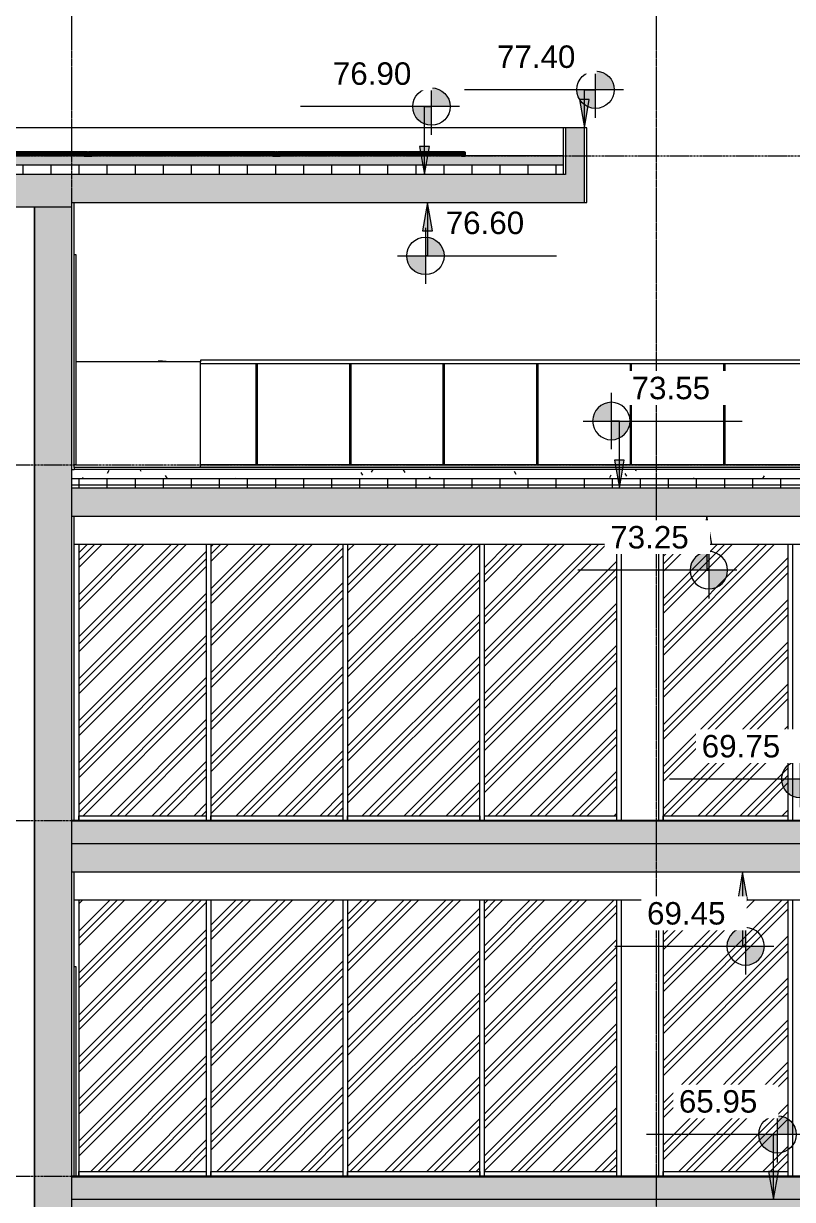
# Model space of a CAD drawing. Header units: millimetres. Extents: x 78096 to 288885, y -20632 to 149556.
# Drawn here: x 229567 to 237788, y 130450 to 143013 of the extents above; entities that cross this region are included whole.
import ezdxf

# ---------------------------------------------------------------- set-up
doc = ezdxf.new("R2010")
doc.units = ezdxf.units.MM
doc.linetypes.add('Centre', pattern=[31.75, 6.35, -4.7625, 15.875, -4.7625])
doc.linetypes.add('Grid Line', pattern=[22.225, 12.7, -3.175, 3.175, -3.175])
for name, color, linetype, lineweight in [('A-DETL', 90, 'Continuous', 9), ('A-DETL-GENF', 92, 'Continuous', 9), ('A-DOOR', 31, 'Continuous', 9), ('A-DOOR-FRAM', 31, 'Continuous', 9), ('A-FLOR-FNSH', 192, 'Continuous', 35), ('A-FLOR-HRAL', 11, 'Continuous', 9), ('A-FLOR-LEVL', 51, 'Continuous', 9), ('A-FLOR-MCUT', 51, 'Continuous', 9), ('A-FLOR-PATT', 8, 'Continuous', 35), ('A-GENM', 13, 'Continuous', 9), ('A-GLAZ-CURT', 52, 'Continuous', 9), ('A-GLAZ-CWMG', 51, 'Continuous', 9), ('A-WALL', 113, 'Continuous', 9), ('A-WALL-FNSH', 113, 'Continuous', 25), ('G-ANNO-DIMS', 111, 'Continuous', 9), ('G-ANNO-TEXT', 231, 'Continuous', 9), ('I-WALL', 2, 'Continuous', 9), ('S-BEAM', 12, 'Continuous', 9), ('S-COLS', 52, 'Continuous', 9), ('S-GRID', 1, 'Continuous', 9)]:
    doc.layers.add(name, color=color, linetype=linetype, lineweight=lineweight)
doc.styles.add('Arial_5', font='arial.ttf', dxfattribs={"height": 240})
pattern_1 = [(45, (5066.1, 117385), (-224.5064, 224.5064), []), (45, (5145.46, 117385), (0, 449.013), []), (45, (4986.7, 117385), (0, 449.013), [])]
pattern_2 = [(0, (230762.54, 117385), (812.8, 203.2), [33.528, -576.072, 33.528, -576.072, -3251.2]), (0, (230762.54, 117385), (812.8, 203.2), [-1219.2, 33.528, -1185.672, 33.528, -576.072, -1422.4]), (0, (230762.54, 117385), (812.8, 203.2), [-3048, 33.528, -372.872, 33.528, -982.472]), (120, (231067.34, 117486.6), (-582.3764, 602.3054), [33.528, -576.072, 33.528, -3827.272]), (120, (231067.34, 117486.6), (-582.3764, 602.3054), [-643.128, -576.072, 33.528, -1185.672, -2032]), (120, (231067.34, 117486.6), (-582.3764, 602.3054), [-2438.4, 33.528, -576.072, 33.528, -1388.872]), (120, (231067.34, 117486.6), (-582.3764, 602.3054), [-3081.528, -372.872, 33.528, -982.472]), (240, (231168.94, 117893), (-230.4236, -805.5054), [33.528, -576.072, 33.528, -3827.272]), (240, (231168.94, 117893), (-230.4236, -805.5054), [-643.128, -576.072, 33.528, -1185.672, -2032]), (240, (231168.94, 117893), (-230.4236, -805.5054), [-2438.4, 33.528, -576.072, 33.528, -1388.872]), (240, (231168.94, 117893), (-230.4236, -805.5054), [-3081.528, -372.872, 33.528, -982.472])]
pattern_3 = [(0, (230762.54, 117385), (0, 300), []), (90, (230762.54, 117385), (-300, 2e-14), [])]
pattern_4 = [(50, (230762.54, 117385), (728.7365, -63.756), [76.2, -838.2]), (355, (230762.54, 117385), (-140.972, 764.228), [60.96, -670.56]), (100.451, (230823.3, 117379.7), (587.77, 700.467), [64.76, -712.36]), (46.184, (230762.5, 117588.2), (1084.316, -168.17), [114.3, -1257.3]), (96.636, (230852.9, 117574.2), (949.61, 989.71), [97.14, -1068.54]), (351.184, (230762.5, 117588.2), (949.62, 989.7), [91.44, -1005.84]), (21, (230864.14, 117537.4), (606.458, -409.0606), [76.2, -838.2]), (326, (230864.14, 117537.4), (247.208, 736.753), [60.96, -670.56]), (71.451, (230914.7, 117503.3), (853.668, 327.685), [64.76, -712.36]), (37.5, (230762.54, 117385), (12.3547, 338.2201), [33.528, -628.904, 33.528, -647.192, -673.1]), (37.5, (230762.54, 117385), (12.3547, 338.2201), [-1343.152, 33.528, -639.572]), (7.5, (230762.54, 117385), (267.279, 400.722), [33.528, -354.584, 33.528, -613.664, -256.54]), (7.5, (230762.54, 117385), (267.279, 400.722), [-1035.304, 33.528, -223.012]), (327.5, (230535.98, 117385), (542.3633, -22.9153), [33.528, -220.472, 33.528, -758.952, -1051.56]), (327.5, (230535.98, 117385), (542.3633, -22.9153), [-1046.48, 33.528, -1018.032]), (317.5, (230434.38, 117385), (592.517, 101.707), [33.528, -296.672, 33.528, -492.76, -746.76]), (317.5, (230434.38, 117385), (592.517, 101.707), [-856.488, 33.528, -713.232])]

# ---------------------------------------------------------------- blocks, each defined once
blk = doc.blocks.new('M_Concrete-Rectangular-Column - 45 x 100-4813828-TOMH A-A')
at = {"layer": 'S-COLS'}
for p, q in [((10208, 137450), (10208, 134500)), ((10208, 133650), (10208, 130700))]:
    blk.add_line(p, q, dxfattribs=at)
blk = doc.blocks.new('System Panel - Glazed-V95-TOMH A-A')
at = {"layer": 'A-GLAZ-CURT'}
h = blk.add_hatch(dxfattribs=at)
h.set_pattern_fill('FP_4', color=9, style=0, pattern_type=2)
h.set_pattern_definition(pattern_1)
h.paths.add_polyline_path([(11520, 130750), (12041, 130750), (12041, 133650), (10708, 133650), (10708, 130750), (10713, 130750)])
blk = doc.blocks.new('Rectangular Mullion - 50 x 150mm ALUMINIUM-V13-TOMH A-A')
at = {"layer": 'A-GLAZ-CWMG'}
for p, q in [((12091, 96500), (12091, 96550)), ((12091, 96550), (13424, 96550)), ((13424, 96550), (13424, 96500))]:
    blk.add_line(p, q, dxfattribs=at)
blk = doc.blocks.new('Rectangular Mullion - 50 x 150mm ALUMINIUM-4375762-TOMH A-A')
at = {"layer": 'A-GLAZ-CWMG'}
blk.add_line((10708, 99450), (10708, 96500), dxfattribs=at)
blk = doc.blocks.new('Rectangular Mullion - 50 x 150mm ALUMINIUM-V14-TOMH A-A')
at = {"layer": 'A-GLAZ-CWMG'}
for p, q in [((13424, 99450), (13424, 96500)), ((13474, 99450), (13474, 96500))]:
    blk.add_line(p, q, dxfattribs=at)
blk = doc.blocks.new('System Panel - Glazed-V96-TOMH A-A')
at = {"layer": 'A-GLAZ-CURT'}
h = blk.add_hatch(dxfattribs=at)
h.set_pattern_fill('FP_4', color=9, style=0, pattern_type=2)
h.set_pattern_definition(pattern_1)
h.paths.add_polyline_path([(9098, 130750), (10208, 130750), (10208, 133650), (8797, 133650), (8797, 130750)])
blk = doc.blocks.new('System Panel - Glazed-V97-TOMH A-A')
at = {"layer": 'A-GLAZ-CURT'}
h = blk.add_hatch(dxfattribs=at)
h.set_pattern_fill('FP_4', color=9, style=0, pattern_type=2)
h.set_pattern_definition(pattern_1)
h.paths.add_polyline_path([(7335, 130750), (8747, 130750), (8747, 133650), (7335, 133650), (7335, 130931)])
blk = doc.blocks.new('System Panel - Glazed-V98-TOMH A-A')
at = {"layer": 'A-GLAZ-CURT'}
h = blk.add_hatch(dxfattribs=at)
h.set_pattern_fill('FP_4', color=9, style=0, pattern_type=2)
h.set_pattern_definition(pattern_1)
h.paths.add_polyline_path([(5874, 130750), (7285, 130750), (7285, 133650), (5874, 133650), (5874, 131245)])
blk = doc.blocks.new('System Panel - Glazed-V99-TOMH A-A')
at = {"layer": 'A-GLAZ-CURT'}
h = blk.add_hatch(dxfattribs=at)
h.set_pattern_fill('FP_4', color=9, style=0, pattern_type=2)
h.set_pattern_definition(pattern_1)
h.paths.add_polyline_path([(5824, 130750), (5824, 133650), (4463, 133650), (4463, 130750), (5466, 130750)])
blk = doc.blocks.new('Rectangular Mullion - 50 x 150mm ALUMINIUM-4317723-TOMH A-A')
at = {"layer": 'A-GLAZ-CWMG'}
for p, q in [((8797, 100300), (8797, 100350)), ((8797, 100350), (10208, 100350))]:
    blk.add_line(p, q, dxfattribs=at)
blk = doc.blocks.new('Rectangular Mullion - 50 x 150mm ALUMINIUM-V27-TOMH A-A')
at = {"layer": 'A-GLAZ-CWMG'}
for p, q in [((7335, 100300), (7335, 100350)), ((7335, 100350), (8747, 100350)), ((8747, 100350), (8747, 100300))]:
    blk.add_line(p, q, dxfattribs=at)
blk = doc.blocks.new('Rectangular Mullion - 50 x 150mm ALUMINIUM-4317724-TOMH A-A')
at = {"layer": 'A-GLAZ-CWMG'}
for p, q in [((4463, 100300), (4463, 100350)), ((4463, 100350), (5824, 100350)), ((5824, 100350), (5824, 100300))]:
    blk.add_line(p, q, dxfattribs=at)
blk = doc.blocks.new('System Panel - Glazed-V104-TOMH A-A')
at = {"layer": 'A-GLAZ-CURT'}
h = blk.add_hatch(dxfattribs=at)
h.set_pattern_fill('FP_4', color=9, style=0, pattern_type=2)
h.set_pattern_definition(pattern_1)
h.paths.add_polyline_path([(11520, 134550), (12041, 134550), (12041, 137450), (10708, 137450), (10708, 134550), (11117, 134550)])
blk = doc.blocks.new('System Panel - Glazed-V105-TOMH A-A')
at = {"layer": 'A-GLAZ-CURT'}
h = blk.add_hatch(dxfattribs=at)
h.set_pattern_fill('FP_4', color=9, style=0, pattern_type=2)
h.set_pattern_definition(pattern_1)
h.paths.add_polyline_path([(10208, 134550), (10208, 137450), (8797, 137450), (8797, 134550), (9906, 134550)])
blk = doc.blocks.new('System Panel - Glazed-V106-TOMH A-A')
at = {"layer": 'A-GLAZ-CURT'}
h = blk.add_hatch(dxfattribs=at)
h.set_pattern_fill('FP_4', color=9, style=0, pattern_type=2)
h.set_pattern_definition(pattern_1)
h.paths.add_polyline_path([(8747, 134550), (8747, 137450), (7335, 137450), (7335, 134550), (8695, 134550)])
blk = doc.blocks.new('System Panel - Glazed-V107-TOMH A-A')
at = {"layer": 'A-GLAZ-CURT'}
h = blk.add_hatch(dxfattribs=at)
h.set_pattern_fill('FP_4', color=9, style=0, pattern_type=2)
h.set_pattern_definition(pattern_1)
h.paths.add_polyline_path([(7285, 134550), (7285, 137450), (5874, 137450), (5874, 134550), (7080, 134550)])
blk = doc.blocks.new('System Panel - Glazed-V108-TOMH A-A')
at = {"layer": 'A-GLAZ-CURT'}
h = blk.add_hatch(dxfattribs=at)
h.set_pattern_fill('FP_4', color=9, style=0, pattern_type=2)
h.set_pattern_definition(pattern_1)
h.paths.add_polyline_path([(5062, 134550), (5824, 134550), (5824, 137450), (4463, 137450), (4463, 134550), (4658, 134550)])
blk = doc.blocks.new('Direct Shape - Basic Wall_400 mm_8363447-4474146-TOMH A-A')
at = {"layer": 'A-WALL', "lineweight": 18}
for p, q in [((10258, 137450), (10258, 134500)), ((10658, 137450), (10658, 134500)), ((10258, 133650), (10258, 130700)), ((10658, 133650), (10658, 130700))]:
    blk.add_line(p, q, dxfattribs=at)
blk = doc.blocks.new('Direct Shape - The_HUB-4475815-TOMH A-A')
at = {"layer": 'S-BEAM'}
blk.add_line((4413, 133650), (15188, 133650), dxfattribs=at)
blk = doc.blocks.new('Direct Shape - M_Concrete-Rectangular Beam_70x70_8398705-4474834-TOMH A-A')
blk.add_blockref('Direct Shape - The_HUB-4475815-TOMH A-A', (0, 0))
blk = doc.blocks.new('Direct Shape - The_HUB-4475868-TOMH A-A')
at = {"layer": 'S-BEAM'}
blk.add_line((4413, 137450), (15188, 137450), dxfattribs=at)
blk = doc.blocks.new('Direct Shape - M_Concrete-Rectangular Beam_70x70_8399594-4475040-TOMH A-A')
blk.add_blockref('Direct Shape - The_HUB-4475868-TOMH A-A', (0, 0))
blk = doc.blocks.new('Risen Solar Pack Solar Panel - Solar Panel-4523712-TOMH A-A')
at = {"layer": 'A-GENM', "lineweight": 25}
for p, q in [((-13581, 141640), (-13585, 141640)), ((-13585, 141640), (-13585, 141600)), ((-13585, 141600), (-13545, 141600)), ((-13581, 141604), (-13581, 141640)), ((-11573, 141637), (-13581, 141637)), ((-13581, 141637), (-13581, 141617)), ((-13581, 141617), (-11573, 141617)), ((-13545, 141604), (-13581, 141604)), ((-12567, 141640), (-13575, 141640)), ((-13575, 141640), (-13575, 141622)), ((-13575, 141622), (-12587, 141622)), ((-13545, 141600), (-13545, 141604)), ((-12587, 141622), (-11579, 141622)), ((-11579, 141640), (-12567, 141640)), ((-11573, 141604), (-11609, 141604)), ((-11609, 141604), (-11609, 141600)), ((-11609, 141600), (-11569, 141600)), ((-11579, 141622), (-11579, 141640)), ((-11573, 141640), (-11573, 141604)), ((-11569, 141640), (-11573, 141640)), ((-11573, 141617), (-11573, 141637)), ((-11569, 141600), (-11569, 141640))]:
    blk.add_line(p, q, dxfattribs=at)
at = {"layer": 'A-GENM'}
for p, q in [((-13575, 141640), (-13581, 141640)), ((-11609, 141604), (-13545, 141604)), ((-11573, 141640), (-11579, 141640))]:
    blk.add_line(p, q, dxfattribs=at)
blk = doc.blocks.new('Railing - 25 mm-V208-TOMH A-A')
at = {"layer": 'A-FLOR-HRAL'}
for p, q in [((17358, 100300), (17358, 101382)), ((17368, 101382), (17368, 100300))]:
    blk.add_line(p, q, dxfattribs=at)
blk = doc.blocks.new('Railing - 25 mm-V210-TOMH A-A')
at = {"layer": 'A-FLOR-HRAL'}
for p, q in [((15358, 139170), (15358, 139382)), ((15368, 139382), (15368, 139170)), ((15358, 138670), (15358, 139170)), ((15368, 139170), (15368, 138670)), ((15358, 138300), (15358, 138670)), ((15368, 138670), (15368, 138300))]:
    blk.add_line(p, q, dxfattribs=at)
blk = doc.blocks.new('Railing - 25 mm-V211-TOMH A-A')
at = {"layer": 'A-FLOR-HRAL'}
for p, q in [((14358, 139170), (14358, 139382)), ((14368, 139382), (14368, 139170)), ((14358, 138670), (14358, 139170)), ((14368, 139170), (14368, 139020)), ((14368, 139020), (14368, 138980)), ((14368, 138980), (14368, 138670)), ((14358, 138300), (14358, 138670)), ((14368, 138670), (14368, 138300))]:
    blk.add_line(p, q, dxfattribs=at)
blk = doc.blocks.new('Railing - 25 mm-V212-TOMH A-A')
at = {"layer": 'A-FLOR-HRAL'}
for p, q in [((13358, 138870), (13358, 139382)), ((13368, 139382), (13368, 138870)), ((13358, 138670), (13358, 138870)), ((13368, 138870), (13368, 138670)), ((13358, 138300), (13358, 138670)), ((13368, 138670), (13368, 138300))]:
    blk.add_line(p, q, dxfattribs=at)
blk = doc.blocks.new('Railing - 25 mm-V213-TOMH A-A')
at = {"layer": 'A-FLOR-HRAL'}
for p, q in [((6358, 138300), (6358, 139382)), ((6368, 139382), (6368, 138300))]:
    blk.add_line(p, q, dxfattribs=at)
blk = doc.blocks.new('Railing - Railing-4663732-TOMH A-A')
at = {"layer": 'A-FLOR-HRAL'}
h = blk.add_hatch(dxfattribs=at)
h.set_pattern_fill('FP_13', color=256, style=0, pattern_type=2)
h.set_pattern_definition([(0, (5066.09, 117385), (406.4, 101.6), [33.528, -271.272, 33.528, -271.272, -1625.6]), (0, (5066.09, 117385), (406.4, 101.6), [-609.6, 33.528, -576.072, 33.528, -271.272, -711.2]), (0, (5066.09, 117385), (406.4, 101.6), [-1524, 33.528, -169.672, 33.528, -474.472]), (120, (5218.49, 117435.8), (-291.1882, 301.15272), [33.528, -271.272, 33.528, -271.272, -1625.6]), (120, (5218.49, 117435.8), (-291.1882, 301.15272), [-609.6, 33.528, -576.072, 33.528, -271.272, -711.2]), (120, (5218.49, 117435.8), (-291.1882, 301.15272), [-1524, 33.528, -169.672, 33.528, -474.472]), (240, (5269.29, 117639), (-115.2118, -402.75272), [33.528, -271.272, 33.528, -271.272, -1625.6]), (240, (5269.29, 117639), (-115.2118, -402.75272), [-609.6, 33.528, -576.072, 33.528, -271.272, -711.2]), (240, (5269.29, 117639), (-115.2118, -402.75272), [-1524, 33.528, -169.672, 33.528, -474.472])])
h.paths.add_polyline_path([(18326, 138250), (18326, 138300), (5763, 138300), (5763, 138270), (17363, 138270), (17363, 138250), (17979, 138250)])
for p, q in [((18363, 139417), (5763, 139417)), ((5763, 139417), (5763, 139400)), ((5763, 139382), (18347, 139382)), ((18345, 139404), (18343, 139404)), ((18379, 139382), (18375, 139382)), ((12613, 138300), (5763, 138300)), ((13513, 138300), (12613, 138300)), ((13713, 138300), (13513, 138300)), ((13813, 138300), (13713, 138300)), ((14363, 138300), (13813, 138300)), ((14413, 138300), (14363, 138300)), ((15113, 138300), (14413, 138300)), ((15163, 138300), (15113, 138300)), ((15713, 138300), (15163, 138300)), ((15813, 138300), (15713, 138300)), ((18326, 138300), (15813, 138300)), ((18379, 138300), (18375, 138300)), ((18375, 138298), (18378, 138298)), ((18376, 138296), (18382, 138296)), ((18376, 138296), (18376, 138294)), ((18376, 138294), (18378, 138294)), ((18378, 138300), (18378, 138298)), ((18378, 138298), (18382, 138298)), ((18378, 138294), (18378, 138250)), ((18379, 138300), (18384, 138300)), ((18382, 138298), (18382, 138296))]:
    blk.add_line(p, q, dxfattribs=at)
at = {"layer": 'A-FLOR-HRAL', "lineweight": 18}
for p, q in [((18347, 139382), (18347, 139403)), ((18347, 139403), (18347, 139383)), ((18348, 139404), (18378, 139404)), ((18378, 139404), (18348, 139404)), ((18348, 139382), (18349, 139382)), ((18362, 139400), (18350, 139400)), ((18350, 139400), (18350, 138203)), ((18350, 139385), (18350, 139400)), ((18350, 139400), (18375, 139400)), ((18350, 139383), (18350, 139385)), ((18363, 139400), (18362, 139400)), ((18362, 139400), (18362, 139399)), ((18362, 138204), (18362, 139400)), ((18362, 139399), (18363, 139399)), ((18363, 139399), (18363, 139400)), ((18375, 139400), (18363, 139400)), ((18363, 139400), (18363, 138204)), ((18375, 138203), (18375, 139400)), ((18375, 139400), (18375, 139385)), ((18375, 139385), (18375, 139383)), ((18376, 139382), (18378, 139382)), ((18379, 139403), (18379, 139382)), ((18379, 139383), (18379, 139403)), ((18326, 138300), (18326, 138157)), ((18339, 138300), (18326, 138300)), ((18338, 138300), (18338, 138171)), ((18343, 138300), (18338, 138300)), ((18338, 138172), (18338, 138299)), ((18348, 138189), (18343, 138300)), ((18378, 138203), (18348, 138203)), ((18348, 138203), (18348, 138190)), ((18350, 138203), (18375, 138203)), ((18363, 138204), (18362, 138204)), ((18382, 138296), (18376, 138296)), ((18376, 138296), (18376, 138294)), ((18376, 138294), (18378, 138294)), ((18378, 138300), (18378, 138298)), ((18378, 138298), (18382, 138298)), ((18378, 138294), (18378, 138190)), ((18378, 138190), (18378, 138203)), ((18384, 138300), (18379, 138300)), ((18382, 138298), (18382, 138296)), ((18403, 138300), (18384, 138300)), ((18403, 138157), (18403, 138300)), ((18326, 138157), (18403, 138157)), ((18347, 138171), (18338, 138171)), ((18338, 138171), (18348, 138171)), ((18377, 138173), (18348, 138173)), ((18348, 138173), (18348, 138172)), ((18348, 138171), (18348, 138173)), ((18348, 138173), (18378, 138173)), ((18352, 138185), (18374, 138185)), ((18374, 138185), (18352, 138185)), ((18378, 138172), (18378, 138173)), ((18378, 138173), (18378, 138171)), ((18388, 138171), (18378, 138171)), ((18378, 138171), (18388, 138171))]:
    blk.add_line(p, q, dxfattribs=at)
for centre, radius, start, end in [((18363, 139396), 21.3, 90, 220.5358), ((18348, 139403), 1.5, 90, 180), ((18348, 139403), 0.85, 90, 180), ((18348, 139383), 0.951, 180, 270), ((18349, 139383), 0.972, 270, 0), ((18363, 139396), 21.3, 319.4642, 90), ((18376, 139383), 0.972, 180, 270), ((18378, 139403), 1.5, 0, 90), ((18378, 139403), 0.85, 0, 90), ((18378, 139383), 0.951, 270, 0), ((18339, 138299), 1, 90, 180), ((18379, 138300), 0.5, 90, 180), ((18384, 138296), 4, 19.5039, 90), ((18384, 138296), 4, 19.5039, 90), ((18209, 138234), 190, 340.6673, 19.5039), ((18209, 138234), 190, 340.6673, 19.5039), ((18338, 138172), 0.5, 180, 270), ((18347, 138172), 0.5, 270, 0), ((18352, 138190), 4.5, 180, 270), ((18352, 138190), 4.5, 182.5, 270), ((18348, 138173), 0.5, 90, 180), ((18374, 138190), 4.5, 270, 360), ((18374, 138190), 4.5, 270, 0), ((18377, 138173), 0.5, 0, 90), ((18378, 138172), 0.5, 180, 270)]:
    blk.add_arc(centre, radius, start, end, dxfattribs=at)
at = {"layer": 'A-FLOR-HRAL'}
for points, knots in [([(18363, 139417), (18361, 139417), (18358, 139417), (18355, 139416), (18353, 139415), (18351, 139414), (18350, 139413), (18349, 139411), (18347, 139410), (18346, 139409), (18345, 139407), (18344, 139405), (18342, 139401), (18341, 139397), (18342, 139391), (18344, 139386), (18346, 139383), (18347, 139382)], [0, 0, 0, 0, 0.111111, 0.166667, 0.222222, 0.25, 0.277778, 0.333333, 0.361111, 0.388889, 0.444444, 0.5, 0.555556, 0.666667, 0.777778, 0.888889, 1, 1, 1, 1]), ([(18347, 139383), (18347, 139383), (18347, 139383), (18347, 139382), (18347, 139382), (18347, 139382), (18347, 139382), (18347, 139382), (18348, 139382), (18348, 139382), (18348, 139382)], [0, 0, 0, 0, 0.166667, 0.333333, 0.458333, 0.583333, 0.666667, 0.75, 0.833333, 1, 1, 1, 1]), ([(18349, 139382), (18350, 139382), (18350, 139382), (18350, 139382), (18350, 139382), (18350, 139382), (18350, 139382), (18350, 139383), (18350, 139383), (18350, 139383), (18350, 139383)], [0, 0, 0, 0, 0.166667, 0.25, 0.333333, 0.416667, 0.541667, 0.666667, 0.833333, 1, 1, 1, 1]), ([(18379, 139382), (18380, 139383), (18382, 139386), (18384, 139391), (18384, 139397), (18383, 139402), (18382, 139405), (18381, 139407), (18380, 139409), (18378, 139410), (18377, 139412), (18375, 139413), (18374, 139414), (18372, 139415), (18368, 139416), (18365, 139417), (18363, 139417)], [0, 0, 0, 0, 0.111111, 0.222222, 0.333333, 0.444444, 0.513889, 0.548611, 0.583333, 0.652778, 0.6875, 0.722222, 0.756944, 0.791667, 0.861111, 1, 1, 1, 1]), ([(18375, 139383), (18375, 139383), (18375, 139383), (18376, 139383), (18376, 139382), (18376, 139382), (18376, 139382), (18376, 139382), (18376, 139382), (18376, 139382), (18376, 139382)], [0, 0, 0, 0, 0.166667, 0.333333, 0.458333, 0.583333, 0.666667, 0.75, 0.833333, 1, 1, 1, 1]), ([(18378, 139382), (18378, 139382), (18378, 139382), (18378, 139382), (18378, 139382), (18379, 139382), (18379, 139382), (18379, 139382), (18379, 139383), (18379, 139383), (18379, 139383)], [0, 0, 0, 0, 0.166667, 0.25, 0.333333, 0.416667, 0.541667, 0.666667, 0.833333, 1, 1, 1, 1]), ([(18338, 138299), (18338, 138299), (18338, 138299), (18338, 138300), (18338, 138300), (18338, 138300), (18338, 138300), (18338, 138300), (18339, 138300), (18339, 138300)], [0.1666667, 0.1666667, 0.1666667, 0.1666667, 0.3333333, 0.4583333, 0.5833333, 0.6666667, 0.75, 0.8333333, 1, 1, 1, 1]), ([(18379, 138300), (18379, 138300), (18379, 138300), (18378, 138300), (18378, 138300), (18378, 138300), (18378, 138300), (18378, 138300)], [0, 0, 0, 0, 0.166667, 0.333333, 0.5, 0.75, 1, 1, 1, 1])]:
    blk.add_open_spline(points, degree=3, knots=knots, dxfattribs=at)
for points in [[(18347, 139403), (18347, 139403), (18347, 139403), (18347, 139403)], [(18379, 139403), (18379, 139403), (18379, 139403), (18379, 139403)], [(18398, 138250), (18398, 138253), (18397, 138257), (18397, 138260)], [(18397, 138260), (18397, 138257), (18398, 138253), (18398, 138250)]]:
    blk.add_open_spline(points, degree=3, dxfattribs=at)
for name, p in [('Railing - 25 mm-V213-TOMH A-A', (0, 0)), ('Railing - 25 mm-V208-TOMH A-A', (-10000, 38000)), ('Railing - 25 mm-V208-TOMH A-A', (-9000, 38000)), ('Railing - 25 mm-V208-TOMH A-A', (-8000, 38000)), ('Railing - 25 mm-V208-TOMH A-A', (-7000, 38000)), ('Railing - 25 mm-V208-TOMH A-A', (-6000, 38000)), ('Railing - 25 mm-V208-TOMH A-A', (-5000, 38000)), ('Railing - 25 mm-V212-TOMH A-A', (0, 0)), ('Railing - 25 mm-V211-TOMH A-A', (0, 0)), ('Railing - 25 mm-V210-TOMH A-A', (0, 0)), ('Railing - 25 mm-V208-TOMH A-A', (-1000, 38000)), ('Railing - 25 mm-V208-TOMH A-A', (0, 38000))]:
    blk.add_blockref(name, p)
blk = doc.blocks.new('ZZ-D - Internal Door - 900 x 2200_TYPE GENERAL-4894772-TOMH A-A')
at = {"layer": 'A-DOOR'}
for p, q in [((4433, 140543), (4413, 140543)), ((4433, 138300), (4433, 140543)), ((4433, 138300), (4413, 138300))]:
    blk.add_line(p, q, dxfattribs=at)
blk = doc.blocks.new('Doors_IntSgl - 1000x2200-4879811-TOMH A-A')
at = {"layer": 'A-DOOR'}
for p, q in [((4433, 132935), (4413, 132935)), ((4433, 130700), (4433, 132935))]:
    blk.add_line(p, q, dxfattribs=at)
blk = doc.blocks.new('Spot Elevations - M_Spot Elevation - Target Filled-23738-TOMH A-A')
at = {"layer": 'G-ANNO-DIMS'}
h = blk.add_hatch(color=256, dxfattribs=at)
edge = h.paths.add_edge_path()
edge.add_line((24622, 83517), (24822, 83517))
edge.add_arc((24622, 83517), 200, 0, 90)
edge.add_line((24622, 83717), (24622, 83517))
h = blk.add_hatch(color=256, dxfattribs=at)
edge = h.paths.add_edge_path()
edge.add_line((24622, 83517), (24422, 83517))
edge.add_arc((24622, 83517), 200, 180, 270)
edge.add_line((24622, 83317), (24622, 83517))
for p, q in [((24622, 83217), (24622, 83817)), ((24922, 83517), (23222, 83517))]:
    blk.add_line(p, q, dxfattribs=at)
blk.add_circle((24622, 83517), 200, dxfattribs=at)

msp = doc.modelspace()

# ---------------------------------------------------------------- hatches: boundary and pattern name
at = {"layer": 'A-DETL-GENF'}
h = msp.add_hatch(dxfattribs=at)
h.set_pattern_fill('FP_7', color=50, style=0, pattern_type=2)
h.set_pattern_definition(pattern_4)
h.paths.add_polyline_path([(212234.399, 140750), (212234.399, 141050), (230084.458, 141050), (230084.458, 141100), (235562.365, 141100), (235562.365, 141900), (235362.365, 141900), (235362.365, 141400), (212234.399, 141400), (212234.399, 141550), (211834.399, 141550), (211834.399, 141400), (211284.345, 141400), (211284.345, 141900), (211084.345, 141900), (211084.345, 141100), (211834.213, 141100), (211834.213, 140750), (212190.132, 140750)])
h = msp.add_hatch(dxfattribs=at)
h.set_pattern_fill('FP_7', color=50, style=0, pattern_type=2)
h.set_pattern_definition(pattern_4)
h.paths.add_polyline_path([(229950.999, 82750), (230084.458, 82750), (230084.458, 141050), (229684.458, 141050), (229684.458, 82750)])
h = msp.add_hatch(dxfattribs=at)
h.set_pattern_fill('FP_7', color=50, style=0, pattern_type=2)
h.set_pattern_definition(pattern_4)
h.paths.add_polyline_path([(244384.346, 136635), (244384.346, 138557.592), (244184.346, 138557.592), (244184.346, 138050), (241734.387, 138050), (241734.387, 138250), (241334.387, 138250), (241334.387, 138050), (230084.458, 138050), (230084.458, 137750), (241324.621, 137750), (241324.621, 137450), (241734.387, 137450), (241734.387, 137750), (244184.346, 137750), (244184.346, 136635)])
h.paths.add_polyline_path([(212190.132, 137450), (212234.399, 137450), (212234.399, 137750), (217784.412, 137750), (217784.412, 138050), (212234.399, 138050), (212234.399, 138250), (211834.399, 138250), (211834.399, 138050), (207534.458, 138050), (207534.458, 138500), (207334.458, 138500), (207334.458, 137750), (211834.399, 137750), (211834.399, 137450)])
h.paths.add_polyline_path([(227584.412, 137750), (229484.553, 137750), (229484.553, 138050), (227584.412, 138050), (227584.412, 137840.097)])
h = msp.add_hatch(dxfattribs=at)
h.set_pattern_fill('FP_7', color=50, style=0, pattern_type=2)
h.set_pattern_definition(pattern_4)
h.paths.add_polyline_path([(244384.346, 132811.765), (244384.346, 134970.909), (244184.346, 134970.909), (244184.346, 134250), (241734.387, 134250), (241734.387, 134450), (241334.387, 134450), (241334.387, 134250), (230084.458, 134250), (230084.458, 133950), (241324.621, 133950), (241324.621, 133650), (241734.387, 133650), (241734.387, 133950), (244184.346, 133950), (244184.346, 132811.765)])
h.paths.add_polyline_path([(212190.132, 133650), (212234.399, 133650), (212234.399, 133950), (217784.412, 133950), (217784.412, 134250), (212234.399, 134250), (212234.399, 134450), (211834.399, 134450), (211834.399, 134250), (207534.458, 134250), (207534.458, 134700), (207334.458, 134700), (207334.458, 133950), (211834.399, 133950), (211834.399, 133650)])
h.paths.add_polyline_path([(227584.412, 133950), (229484.553, 133950), (229484.553, 134250), (227584.412, 134250), (227584.412, 134071.682)])
h.paths.add_polyline_path([(229684.27, 133950), (229684.458, 133950), (229684.27, 134071.682)])
h = msp.add_hatch(dxfattribs=at)
h.set_pattern_fill('FP_7', color=50, style=0, pattern_type=2)
h.set_pattern_definition(pattern_4)
h.paths.add_polyline_path([(244184.346, 128613.164), (244384.346, 128613.164), (244384.346, 131245.845), (244184.346, 131245.371), (244184.346, 130450), (241734.387, 130450), (241734.387, 130650), (241334.387, 130650), (241334.387, 130450), (230084.458, 130450), (230084.458, 130150), (241324.621, 130150), (241324.621, 129850), (241734.387, 129850), (241734.387, 130150), (244184.346, 130150), (244184.346, 128733.094)])
h.paths.add_polyline_path([(212190.132, 129850), (212234.399, 129850), (212234.399, 130150), (217784.412, 130150), (217784.412, 130450), (212234.399, 130450), (212234.399, 130650), (211834.399, 130650), (211834.399, 130450), (207534.458, 130450), (207534.458, 130900), (207334.458, 130900), (207334.458, 130150), (211834.399, 130150), (211834.399, 129850)])
h.paths.add_polyline_path([(227584.412, 130150), (229484.553, 130150), (229484.553, 130450), (227584.412, 130450), (227584.412, 130303.267)])
h.paths.add_polyline_path([(229684.27, 130150), (229684.458, 130150), (229684.27, 130303.267)])
at = {"layer": 'A-FLOR-PATT', "lineweight": 9}
h = msp.add_hatch(dxfattribs=at)
h.set_pattern_fill('FP_2', color=256, style=0, pattern_type=2)
h.set_pattern_definition(pattern_2)
h.paths.add_polyline_path([(234794.872, 141500), (235337.365, 141500), (235337.365, 141600), (211309.389, 141600), (211309.389, 141500), (211834.399, 141500), (211834.399, 141550), (212234.399, 141550), (212234.399, 141500), (234391.215, 141500)])
h = msp.add_hatch(dxfattribs=at)
h.set_pattern_fill('FP_44', color=256, style=0, pattern_type=2)
h.set_pattern_definition(pattern_3)
h.paths.add_polyline_path([(235337.365, 141400), (235337.365, 141500), (212234.399, 141500), (212234.399, 141400), (234794.872, 141400)])
h.paths.add_polyline_path([(211382.82, 141400), (211834.399, 141400), (211834.399, 141500), (211309.389, 141500), (211309.389, 141400)])
h = msp.add_hatch(dxfattribs=at)
h.set_pattern_fill('FP_2', color=256, style=0, pattern_type=2)
h.set_pattern_definition(pattern_2)
h.paths.add_polyline_path([(237216.808, 138150), (241334.387, 138150), (241334.387, 138250), (230084.458, 138250), (230084.458, 138150), (236409.496, 138150)])
h.paths.add_polyline_path([(243059.346, 138150), (243059.346, 138250), (241734.387, 138250), (241734.387, 138150), (242867.993, 138150)])
h = msp.add_hatch(dxfattribs=at)
h.set_pattern_fill('FP_44', color=256, style=0, pattern_type=2)
h.set_pattern_definition(pattern_3)
h.paths.add_polyline_path([(242867.993, 138050), (243059.346, 138050), (243059.346, 138150), (241734.387, 138150), (241734.387, 138050), (242060.681, 138050)])
h.paths.add_polyline_path([(230084.458, 138050), (241334.387, 138050), (241334.387, 138150), (230084.458, 138150)])
h = msp.add_hatch(dxfattribs=at)
h.set_pattern_fill('FP_2', color=256, style=0, pattern_type=2)
h.set_pattern_definition(pattern_2)
h.paths.add_polyline_path([(229484.553, 134250), (229484.553, 134490), (227584.424, 134490), (227584.424, 134250), (229143.687, 134250)])
h.paths.add_polyline_path([(212234.399, 134250), (216484.346, 134250), (216484.346, 134490), (212034.345, 134490), (212034.345, 134450), (212234.399, 134450), (212234.399, 134260.85)])
h.paths.add_polyline_path([(242135.279, 134250), (242135.279, 134490), (230084.458, 134490), (230084.458, 134250), (241334.387, 134250), (241334.387, 134450), (241734.387, 134450), (241734.387, 134250), (242060.681, 134250)])
h.paths.add_polyline_path([(229684.27, 134250), (229684.458, 134250), (229684.27, 134385.716)])
h.paths.add_polyline_path([(216584.346, 134250), (217784.412, 134250.12), (217784.412, 134490), (216584.346, 134490), (216584.346, 134385.716)])
h.paths.add_polyline_path([(224384.412, 134250), (224384.412, 134490), (222834.424, 134490), (222834.424, 134250), (224299.814, 134250)])
h.paths.add_polyline_path([(218184.424, 134250), (218209.424, 134250), (218209.424, 134490), (218184.424, 134490), (218184.424, 134385.716)])
h = msp.add_hatch(dxfattribs=at)
h.set_pattern_fill('FP_2', color=256, style=0, pattern_type=2)
h.set_pattern_definition(pattern_2)
h.paths.add_polyline_path([(235198.528, 130450), (241334.387, 130450), (241334.387, 130650), (241734.387, 130650), (241734.387, 130450), (242135.279, 130450), (242135.279, 130690), (230084.458, 130690), (230084.458, 130450), (234794.872, 130450)])
h.paths.add_polyline_path([(227932.718, 130450), (229484.553, 130450), (229484.553, 130690), (227584.424, 130690), (227584.424, 130450)])
h.paths.add_polyline_path([(212234.399, 130450), (216484.346, 130450), (216484.346, 130690), (212034.345, 130690), (212034.345, 130650), (212234.399, 130650), (212234.399, 130460.85)])
h.paths.add_polyline_path([(224384.412, 130450), (224384.412, 130690), (222834.424, 130690), (222834.424, 130450), (224299.814, 130450)])
h.paths.add_polyline_path([(229684.27, 130450), (229684.458, 130450), (229684.27, 130617.302)])
h.paths.add_polyline_path([(216584.346, 130450), (217784.412, 130450.003), (217784.412, 130690), (216584.346, 130690), (216584.346, 130617.302)])
h.paths.add_polyline_path([(218184.424, 130450), (218209.424, 130450), (218209.424, 130690), (218184.424, 130690), (218184.424, 130617.302)])
at = {"layer": 'G-ANNO-DIMS'}
for points in [[(235562.365, 141900), (235615.263, 142200), (235509.467, 142200)], [(233853.078, 141400), (233905.976, 141700), (233800.18, 141700)], [(233884.966, 141100), (233832.068, 140800), (233937.864, 140800)], [(235936.441, 138050), (235989.339, 138350), (235883.543, 138350)], [(236871.829, 137750), (236818.931, 137450), (236924.727, 137450)], [(237254.487, 133950), (237201.589, 133650), (237307.385, 133650)], [(237583.999, 130450), (237636.897, 130750), (237531.101, 130750)]]:
    msp.add_hatch(color=256, dxfattribs=at).paths.add_polyline_path(points)

# ---------------------------------------------------------------- linework, layer by layer
at = {"layer": 'A-DETL', "lineweight": 18}
for p, q in [((235562.365, 141900), (235362.365, 141900)), ((235362.365, 141900), (235362.365, 141400)), ((235562.365, 141100), (235562.365, 141900)), ((235362.365, 141400), (212234.399, 141400)), ((230084.458, 141050), (230084.458, 141100)), ((230084.458, 141100), (235562.365, 141100)), ((229684.27, 141050), (229484.553, 141050)), ((229684.27, 82800), (229684.27, 141050)), ((230084.458, 141050), (229684.458, 141050)), ((229684.458, 141050), (229684.458, 82750)), ((230084.458, 82750), (230084.458, 141050)), ((241334.387, 138050), (230084.458, 138050)), ((230084.458, 137750), (241324.621, 137750)), ((241334.387, 134250), (230084.458, 134250)), ((230084.458, 133950), (241324.621, 133950)), ((241334.387, 130450), (230084.458, 130450))]:
    msp.add_line(p, q, dxfattribs=at)
at = {"layer": 'A-FLOR-FNSH', "color": 7, "lineweight": 18}
for p, q in [((235337.365, 141600), (211309.389, 141600)), ((229684.458, 138300), (229684.27, 138300)), ((243059.346, 138270), (230109.422, 138270)), ((229684.458, 134500), (229684.27, 134500)), ((242135.279, 134500), (230084.458, 134500)), ((229684.458, 130700), (229684.27, 130700)), ((242135.279, 130700), (230084.458, 130700))]:
    msp.add_line(p, q, dxfattribs=at)
at = {"layer": 'A-FLOR-LEVL', "linetype": 'Centre'}
for p, q in [((192334.611, 141600), (278486.268, 141600)), ((192334.611, 138300), (278486.268, 138300)), ((192334.611, 134500), (278486.268, 134500)), ((192334.611, 130700), (278486.268, 130700))]:
    msp.add_line(p, q, dxfattribs=at)
at = {"layer": 'A-FLOR-MCUT', "lineweight": 18}
for p, q in [((235337.365, 141500), (212234.399, 141500)), ((229684.458, 138290), (229684.27, 138290)), ((230109.422, 138270), (230109.422, 138250)), ((241334.387, 138250), (230109.422, 138250)), ((241334.387, 138150), (230084.458, 138150)), ((229684.458, 134490), (229684.27, 134490)), ((242135.279, 134490), (230084.458, 134490)), ((229684.458, 130690), (229684.27, 130690)), ((242135.279, 130690), (230084.458, 130690))]:
    msp.add_line(p, q, dxfattribs=at)
at = {"layer": 'A-WALL', "lineweight": 18}
for p, q in [((235337.365, 141900), (211309.345, 141900)), ((231459.346, 139400), (230129.422, 139400)), ((231459.346, 138270), (231459.346, 139400)), ((230084.458, 138250), (230109.422, 138250))]:
    msp.add_line(p, q, dxfattribs=at)
at = {"layer": 'A-WALL-FNSH', "color": 7, "lineweight": 18}
for p, q in [((235337.365, 141900), (235337.365, 141400)), ((235362.365, 141900), (235337.365, 141900)), ((235587.365, 141900), (235562.365, 141900)), ((235587.365, 141100), (235587.365, 141900)), ((230109.422, 138270), (230109.422, 141100)), ((235562.365, 141100), (235587.365, 141100)), ((230109.458, 134500), (230109.458, 137750)), ((230109.458, 130700), (230109.458, 133950))]:
    msp.add_line(p, q, dxfattribs=at)
at = {"layer": 'G-ANNO-DIMS'}
for p, q in [((235562.365, 142306.166), (235681.335, 142306.166)), ((235562.365, 141900), (235562.365, 142306.166)), ((233853.078, 142125.467), (233927.484, 142125.467)), ((233853.078, 141400), (233853.078, 142125.467)), ((235615.263, 142200), (235509.467, 142200)), ((235509.467, 142200), (235562.365, 141900)), ((235562.365, 141900), (235615.263, 142200)), ((233905.976, 141700), (233800.18, 141700)), ((233800.18, 141700), (233853.078, 141400)), ((233853.078, 141400), (233905.976, 141700)), ((233884.966, 141100), (233832.068, 140800)), ((233937.864, 140800), (233884.966, 141100)), ((233884.966, 141100), (233884.966, 140531.056)), ((233832.068, 140800), (233937.864, 140800)), ((233884.966, 140531.056), (233863.707, 140531.056)), ((235936.441, 138766.575), (235851.406, 138766.575)), ((235936.441, 138050), (235936.441, 138766.575)), ((235989.339, 138350), (235883.543, 138350)), ((235883.543, 138350), (235936.441, 138050)), ((235936.441, 138050), (235989.339, 138350)), ((236871.829, 137750), (236818.931, 137450)), ((236924.727, 137450), (236871.829, 137750)), ((236871.829, 137750), (236871.829, 137172.164)), ((236818.931, 137450), (236924.727, 137450)), ((236871.829, 137172.164), (236893.087, 137172.164)), ((237254.487, 133950), (237201.589, 133650)), ((237307.385, 133650), (237254.487, 133950)), ((237254.487, 133950), (237254.487, 133154.249)), ((237201.589, 133650), (237307.385, 133650)), ((237254.487, 133154.249), (237286.375, 133154.249)), ((237583.999, 131145.292), (237626.516, 131145.292)), ((237583.999, 130450), (237583.999, 131145.292)), ((237636.897, 130750), (237531.101, 130750)), ((237531.101, 130750), (237583.999, 130450)), ((237583.999, 130450), (237636.897, 130750))]:
    msp.add_line(p, q, dxfattribs=at)
at = {"layer": 'G-ANNO-TEXT', "color": 1}
msp.add_arc((234174.138, 134669.421), 10069.382, 90, 165.7499673, dxfattribs=at)
at = {"layer": 'I-WALL', "lineweight": 18}
for p, q in [((231134.346, 139400), (231009.346, 139410.323)), ((231009.346, 139410.323), (231009.346, 139400))]:
    msp.add_line(p, q, dxfattribs=at)
at = {"layer": 'S-GRID', "linetype": 'Grid Line'}
for p, q in [((230084.458, 78125.107), (230084.458, 148256.175)), ((236334.458, 78125.107), (236334.458, 148256.175))]:
    msp.add_line(p, q, dxfattribs=at)

# ---------------------------------------------------------------- block references
at = {"layer": 'A-DOOR-FRAM'}
for name in ['ZZ-D - Internal Door - 900 x 2200_TYPE GENERAL-4894772-TOMH A-A', 'Doors_IntSgl - 1000x2200-4879811-TOMH A-A']:
    msp.add_blockref(name, (225696.455, 0), dxfattribs=at)
at = {"layer": 'A-FLOR-HRAL'}
msp.add_blockref('Railing - Railing-4663732-TOMH A-A', (225696.455, 0), dxfattribs=at)
at = {"layer": 'A-GENM'}
for p in [(241824.455, 0), (243840.455, 0), (245856.455, 0)]:
    msp.add_blockref('Risen Solar Pack Solar Panel - Solar Panel-4523712-TOMH A-A', p, dxfattribs=at)
at = {"layer": 'A-GLAZ-CURT'}
for name in ['System Panel - Glazed-V108-TOMH A-A', 'System Panel - Glazed-V107-TOMH A-A', 'System Panel - Glazed-V106-TOMH A-A', 'System Panel - Glazed-V105-TOMH A-A', 'System Panel - Glazed-V104-TOMH A-A', 'System Panel - Glazed-V99-TOMH A-A', 'System Panel - Glazed-V98-TOMH A-A', 'System Panel - Glazed-V97-TOMH A-A', 'System Panel - Glazed-V96-TOMH A-A', 'System Panel - Glazed-V95-TOMH A-A']:
    msp.add_blockref(name, (225696.455, 0), dxfattribs=at)
at = {"layer": 'A-GLAZ-CWMG'}
for name, p in [('Rectangular Mullion - 50 x 150mm ALUMINIUM-4375762-TOMH A-A', (219451.516, 38000)), ('Rectangular Mullion - 50 x 150mm ALUMINIUM-V14-TOMH A-A', (218096.388, 38000)), ('Rectangular Mullion - 50 x 150mm ALUMINIUM-V14-TOMH A-A', (219557.623, 38000)), ('Rectangular Mullion - 50 x 150mm ALUMINIUM-V14-TOMH A-A', (221018.858, 38000)), ('Rectangular Mullion - 50 x 150mm ALUMINIUM-4375762-TOMH A-A', (225696.455, 38000)), ('Rectangular Mullion - 50 x 150mm ALUMINIUM-V14-TOMH A-A', (224313.274, 38000)), ('Rectangular Mullion - 50 x 150mm ALUMINIUM-4317724-TOMH A-A', (225696.455, 34200)), ('Rectangular Mullion - 50 x 150mm ALUMINIUM-V27-TOMH A-A', (224235.22, 34200)), ('Rectangular Mullion - 50 x 150mm ALUMINIUM-V27-TOMH A-A', (225696.455, 34200)), ('Rectangular Mullion - 50 x 150mm ALUMINIUM-4317723-TOMH A-A', (225696.455, 34200)), ('Rectangular Mullion - 50 x 150mm ALUMINIUM-V13-TOMH A-A', (224313.274, 38000)), ('Rectangular Mullion - 50 x 150mm ALUMINIUM-4375762-TOMH A-A', (219451.516, 34200)), ('Rectangular Mullion - 50 x 150mm ALUMINIUM-V14-TOMH A-A', (218096.388, 34200)), ('Rectangular Mullion - 50 x 150mm ALUMINIUM-V14-TOMH A-A', (219557.623, 34200)), ('Rectangular Mullion - 50 x 150mm ALUMINIUM-V14-TOMH A-A', (221018.858, 34200)), ('Rectangular Mullion - 50 x 150mm ALUMINIUM-4375762-TOMH A-A', (225696.455, 34200)), ('Rectangular Mullion - 50 x 150mm ALUMINIUM-V14-TOMH A-A', (224313.274, 34200)), ('Rectangular Mullion - 50 x 150mm ALUMINIUM-4317724-TOMH A-A', (225696.455, 30400)), ('Rectangular Mullion - 50 x 150mm ALUMINIUM-V27-TOMH A-A', (224235.22, 30400)), ('Rectangular Mullion - 50 x 150mm ALUMINIUM-V27-TOMH A-A', (225696.455, 30400)), ('Rectangular Mullion - 50 x 150mm ALUMINIUM-4317723-TOMH A-A', (225696.455, 30400)), ('Rectangular Mullion - 50 x 150mm ALUMINIUM-V13-TOMH A-A', (224313.274, 34200))]:
    msp.add_blockref(name, p, dxfattribs=at)
at = {"layer": 'A-WALL', "lineweight": 18}
msp.add_blockref('Direct Shape - Basic Wall_400 mm_8363447-4474146-TOMH A-A', (225696.455, 0), dxfattribs=at)
at = {"layer": 'G-ANNO-DIMS'}
for p in [(211059.759, 58789.246), (209305.907, 58608.546), (213249.417, 51423.068), (213004.94, 47628.371)]:
    msp.add_blockref('Spot Elevations - M_Spot Elevation - Target Filled-23738-TOMH A-A', p, dxfattribs=at)
at = {"layer": 'G-ANNO-DIMS', "rotation": 180}
msp.add_blockref('Spot Elevations - M_Spot Elevation - Target Filled-23738-TOMH A-A', (258485.283, 224047.976), dxfattribs=at)
at = {"layer": 'G-ANNO-DIMS', "extrusion": (0, 0, -1)}
msp.add_blockref('Spot Elevations - M_Spot Elevation - Target Filled-23738-TOMH A-A', (-260472.982, 55249.654), dxfattribs=at)
at = {"layer": 'G-ANNO-DIMS', "extrusion": (0, 0, -1), "rotation": 180}
for p in [(-212271.511, 220689.085), (-212664.799, 216671.17)]:
    msp.add_blockref('Spot Elevations - M_Spot Elevation - Target Filled-23738-TOMH A-A', p, dxfattribs=at)
at = {"layer": 'S-BEAM'}
for name in ['Direct Shape - M_Concrete-Rectangular Beam_70x70_8399594-4475040-TOMH A-A', 'Direct Shape - M_Concrete-Rectangular Beam_70x70_8398705-4474834-TOMH A-A']:
    msp.add_blockref(name, (225696.455, 0), dxfattribs=at)
at = {"layer": 'S-COLS'}
msp.add_blockref('M_Concrete-Rectangular-Column - 45 x 100-4813828-TOMH A-A', (225696.455, 0), dxfattribs=at)

# ---------------------------------------------------------------- next in the draw order: texts
at = {"layer": 'G-ANNO-DIMS', "char_height": 240, "width": 1004.89974, "attachment_point": 1, "line_spacing_factor": 0.941778, "style": 'Arial_5', "bg_fill": 3, "box_fill_scale": 1.25, "bg_fill_color": 256, "bg_fill_true_color": 13158600, "bg_fill_transparency": 0}
for s, insert in [('77.40', (234627.627, 142779.043)), ('76.90', (232873.775, 142598.343)), ('76.60', (234079.999, 141003.932)), ('73.55', (236067.698, 139239.451)), ('73.25', (235839.379, 137645.04)), ('69.75', (236817.284, 135412.866)), ('69.45', (236232.667, 133627.126)), ('65.95', (236572.808, 131618.168))]:
    msp.add_mtext(s, dxfattribs=dict(at, insert=insert))

doc.saveas('drawing.dxf')
